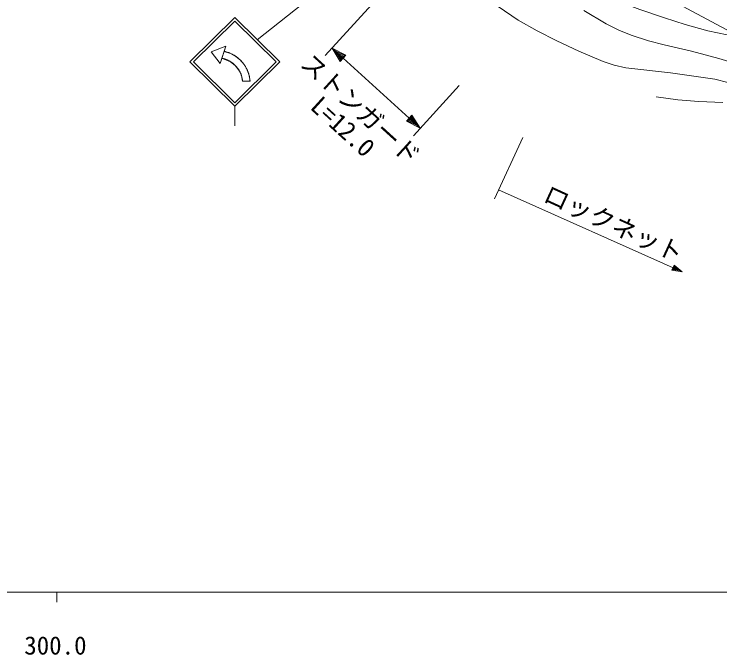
# Model space of a CAD drawing. Units: millimetres, scale not verified. Extents: x 40000 to 680000, y 20000 to 380000.
# Drawn here: x 363711 to 434341, y 198715 to 262851 of the extents above; entities that cross this region are included whole.
import ezdxf
from ezdxf.enums import TextEntityAlignment as Align

# ---------------------------------------------------------------- set-up
doc = ezdxf.new("R2010")
doc.units = ezdxf.units.MM
doc.header["$LTSCALE"] = 1000
for name, color, linetype, lineweight in [('M-BGD', 7, 'Continuous', 13), ('M-STR-HTXT', 7, 'Continuous', 13), ('M-STR-STRC', 7, 'Continuous', 13), ('M-TTL-BAND', 7, 'Continuous', 13)]:
    doc.layers.add(name, color=color, linetype=linetype, lineweight=lineweight)
doc.styles.add('ＭＳ ゴシック', font='')
doc.styles.get('ＭＳ ゴシック').set_extended_font_data('MS Gothic')

msp = doc.modelspace()

# ---------------------------------------------------------------- linework, layer by layer
at = {"layer": 'M-BGD'}
msp.add_line((422764, 267922), (435479, 261053), dxfattribs=at)
for points in [[(411948, 271528), (414803, 269980), (417621, 268317), (419524, 266873), (421488, 265510), (422699, 264817), (424100, 264150), (426342, 263304), (428785, 262494), (430876, 261814), (433137, 261190), (435069, 260771)], [(410222, 265009), (412152, 263597), (414161, 262260), (416067, 261176), (418025, 260182), (420209, 259145), (422672, 258103), (423759, 257751), (424926, 257488), (429409, 256965), (433820, 256332), (435146, 256009)], [(420729, 263204), (422973, 261864), (424226, 261246), (425475, 260739), (427188, 260191), (428773, 259785), (431499, 259153), (434251, 258410), (443511, 255655)], [(427950, 254584), (430131, 254283), (432226, 254100), (434625, 253992)]]:
    msp.add_lwpolyline(points, dxfattribs=at)
at = {"layer": 'M-STR-HTXT'}
for p, q in [((399497, 263810), (394856, 258704)), ((395528, 259444), (396921, 258746)), ((396356, 258124), (395528, 259444)), ((395528, 259444), (404355, 251421)), ((395839, 259162), (396796, 258698)), ((396392, 258254), (395839, 259162)), ((396017, 259000), (396670, 258649)), ((396428, 258383), (396017, 259000)), ((396283, 258758), (396545, 258601)), ((396465, 258512), (396283, 258758)), ((396921, 258746), (396356, 258124)), ((396796, 258698), (396392, 258254)), ((396670, 258649), (396428, 258383)), ((396545, 258601), (396465, 258512)), ((403683, 250681), (408246, 255702)), ((402963, 252120), (403528, 252741)), ((403088, 252168), (403491, 252612)), ((404044, 251704), (403088, 252168)), ((403213, 252216), (403455, 252483)), ((403867, 251865), (403213, 252216)), ((403338, 252265), (403419, 252354)), ((403600, 252108), (403338, 252265)), ((403419, 252354), (403600, 252108)), ((403455, 252483), (403867, 251865)), ((403491, 252612), (404044, 251704)), ((403528, 252741), (404355, 251421)), ((404355, 251421), (402963, 252120)), ((414611, 250510), (411785, 244360)), ((412197, 245257), (430565, 237068)), ((429538, 237223), (429769, 237726)), ((429607, 237279), (429772, 237638)), ((429677, 237334), (429776, 237550)), ((430164, 237247), (429677, 237334)), ((429746, 237390), (429779, 237461)), ((429945, 237344), (429746, 237390)), ((429769, 237726), (430565, 237068)), ((429772, 237638), (430310, 237182)), ((429776, 237550), (430164, 237247)), ((429779, 237461), (429945, 237344)), ((430565, 237068), (429538, 237223)), ((430310, 237182), (429607, 237279))]:
    msp.add_line(p, q, dxfattribs=at)
at = {"layer": 'M-STR-STRC'}
for p, q in [((413712, 280708), (388050, 260280)), ((381297, 258063), (385799, 262497)), ((381651, 258063), (385799, 262148)), ((390300, 258062), (385799, 262497)), ((389947, 258062), (385799, 262148)), ((384892, 259637), (383421, 259081)), ((384892, 259637), (383421, 259081)), ((384892, 259637), (383421, 259081)), ((384892, 259637), (383421, 259081)), ((384892, 259637), (384333, 257914)), ((384892, 259637), (384333, 257914)), ((384333, 257914), (384892, 259637)), ((384726, 259125), (384892, 259637)), ((383421, 259081), (384333, 257914)), ((383421, 259081), (384333, 257914)), ((383421, 259081), (384333, 257914)), ((383421, 259081), (384333, 257914)), ((384726, 259125), (384499, 258425)), ((384726, 259125), (384499, 258425)), ((384726, 259125), (384764, 259116)), ((384820, 259103), (384764, 259116)), ((384876, 259088), (384820, 259103)), ((384932, 259073), (384876, 259088)), ((384988, 259056), (384932, 259073)), ((385043, 259039), (384988, 259056)), ((385098, 259020), (385043, 259039)), ((385153, 259001), (385098, 259020)), ((385207, 258980), (385153, 259001)), ((385261, 258959), (385207, 258980)), ((385315, 258937), (385261, 258959)), ((385368, 258914), (385315, 258937)), ((385420, 258890), (385368, 258914)), ((385473, 258865), (385420, 258890)), ((385525, 258839), (385473, 258865)), ((385576, 258813), (385525, 258839)), ((385627, 258785), (385576, 258813)), ((385677, 258757), (385627, 258785)), ((385727, 258727), (385677, 258757)), ((385777, 258697), (385727, 258727)), ((385825, 258666), (385777, 258697)), ((385874, 258634), (385825, 258666)), ((385921, 258602), (385874, 258634)), ((385968, 258568), (385921, 258602)), ((386015, 258534), (385968, 258568)), ((386061, 258499), (386015, 258534)), ((381297, 258063), (385799, 253628)), ((381651, 258063), (385799, 253976)), ((384333, 257914), (384499, 258425)), ((384503, 258425), (384548, 258416)), ((384548, 258416), (384592, 258406)), ((384592, 258406), (384635, 258395)), ((384635, 258395), (384679, 258384)), ((384679, 258384), (384723, 258372)), ((384723, 258372), (384766, 258359)), ((384766, 258359), (384809, 258345)), ((384809, 258345), (384852, 258331)), ((384852, 258331), (384894, 258316)), ((384894, 258316), (384936, 258300)), ((384936, 258300), (384978, 258284)), ((384978, 258284), (385020, 258267)), ((385020, 258267), (385061, 258249)), ((385061, 258249), (385102, 258230)), ((385102, 258230), (385143, 258211)), ((385143, 258211), (385183, 258191)), ((385183, 258191), (385223, 258170)), ((385223, 258170), (385263, 258149)), ((385263, 258149), (385302, 258127)), ((385302, 258127), (385340, 258104)), ((385340, 258104), (385379, 258080)), ((385379, 258080), (385417, 258056)), ((385417, 258056), (385454, 258032)), ((385454, 258032), (385491, 258006)), ((385491, 258006), (385528, 257980)), ((385528, 257980), (385564, 257954)), ((385564, 257954), (385600, 257926)), ((385600, 257926), (385635, 257899)), ((385635, 257899), (385670, 257870)), ((385670, 257870), (385704, 257841)), ((385704, 257841), (385738, 257812)), ((385738, 257812), (385771, 257781)), ((385799, 253976), (389947, 258062)), ((385799, 253628), (390300, 258062)), ((386106, 258463), (386061, 258499)), ((386151, 258426), (386106, 258463)), ((386195, 258389), (386151, 258426)), ((386238, 258351), (386195, 258389)), ((386281, 258312), (386238, 258351)), ((386323, 258272), (386281, 258312)), ((386364, 258232), (386323, 258272)), ((386404, 258191), (386364, 258232)), ((386444, 258149), (386404, 258191)), ((386483, 258107), (386444, 258149)), ((386521, 258064), (386483, 258107)), ((386559, 258020), (386521, 258064)), ((386596, 257976), (386559, 258020)), ((386631, 257931), (386596, 257976)), ((386667, 257885), (386631, 257931)), ((386701, 257839), (386667, 257885)), ((386734, 257792), (386701, 257839)), ((385771, 257781), (385803, 257751)), ((385803, 257751), (385835, 257719)), ((385835, 257719), (385867, 257687)), ((385867, 257687), (385898, 257655)), ((385898, 257655), (385928, 257622)), ((385928, 257622), (385958, 257589)), ((385958, 257589), (385987, 257555)), ((385987, 257555), (386016, 257520)), ((386016, 257520), (386044, 257485)), ((386044, 257485), (386071, 257450)), ((386071, 257450), (386098, 257414)), ((386098, 257414), (386124, 257378)), ((386124, 257378), (386149, 257341)), ((386149, 257341), (386174, 257304)), ((386174, 257304), (386198, 257266)), ((386198, 257266), (386221, 257228)), ((386221, 257228), (386244, 257190)), ((386244, 257190), (386266, 257151)), ((386266, 257151), (386287, 257112)), ((386287, 257112), (386308, 257072)), ((386767, 257745), (386734, 257792)), ((386799, 257697), (386767, 257745)), ((386830, 257649), (386799, 257697)), ((386860, 257600), (386830, 257649)), ((386889, 257550), (386860, 257600)), ((386917, 257500), (386889, 257550)), ((386945, 257450), (386917, 257500)), ((386971, 257399), (386945, 257450)), ((386997, 257348), (386971, 257399)), ((387022, 257296), (386997, 257348)), ((387046, 257244), (387022, 257296)), ((387068, 257191), (387046, 257244)), ((387090, 257138), (387068, 257191)), ((387111, 257085), (387090, 257138)), ((386308, 257072), (386328, 257032)), ((386328, 257032), (386347, 256992)), ((386347, 256992), (386366, 256952)), ((386366, 256952), (386384, 256911)), ((386384, 256911), (386401, 256870)), ((386401, 256870), (386417, 256828)), ((386417, 256828), (386433, 256787)), ((386433, 256787), (386448, 256745)), ((386448, 256745), (386462, 256702)), ((386462, 256702), (386475, 256660)), ((386475, 256660), (386488, 256617)), ((386488, 256617), (386500, 256574)), ((386500, 256574), (386511, 256531)), ((386511, 256531), (386521, 256488)), ((386521, 256488), (386531, 256444)), ((386531, 256444), (386539, 256401)), ((386539, 256401), (386547, 256357)), ((387131, 257031), (387111, 257085)), ((387151, 256977), (387131, 257031)), ((387169, 256923), (387151, 256977)), ((387186, 256868), (387169, 256923)), ((387202, 256813), (387186, 256868)), ((387217, 256758), (387202, 256813)), ((387232, 256703), (387217, 256758)), ((387245, 256647), (387232, 256703)), ((387257, 256591), (387245, 256647)), ((387268, 256535), (387257, 256591)), ((387279, 256479), (387268, 256535)), ((387288, 256422), (387279, 256479)), ((387296, 256365), (387288, 256422)), ((386547, 256357), (386555, 256313)), ((386555, 256313), (386561, 256269)), ((386561, 256269), (386567, 256225)), ((386567, 256225), (386572, 256181)), ((386572, 256181), (386576, 256137)), ((386576, 256137), (387319, 256138)), ((387319, 256138), (386576, 256137)), ((387304, 256309), (387296, 256365)), ((387310, 256252), (387304, 256309)), ((387315, 256195), (387310, 256252)), ((387319, 256138), (387315, 256195)), ((385799, 253628), (385799, 251657))]:
    msp.add_line(p, q, dxfattribs=at)
for points in [[(387319, 256138), (387227, 256721), (387030, 257278), (386735, 257792), (386351, 258245), (385890, 258623), (385369, 258913), (384726, 259125)], [(386576, 256137), (386458, 256715), (386208, 257251), (385839, 257715), (385372, 258084), (384499, 258426)]]:
    msp.add_lwpolyline(points, dxfattribs=at)
at = {"layer": 'M-TTL-BAND'}
for p, q in [((40000, 205000), (579000, 205000)), ((368000, 205000), (368000, 204000))]:
    msp.add_line(p, q, dxfattribs=at)

# ---------------------------------------------------------------- texts
at = {"layer": 'M-STR-HTXT', "style": 'ＭＳ ゴシック'}
for s, rotation, p in [('ストンガード', 317.7, (391867, 257319)), ('L=12.0', 317.7, (392863, 253028)), ('ロックネット', 335.428, (416279, 243667))]:
    msp.add_text(s, height=1833, rotation=rotation, dxfattribs=at).set_placement(p, align=Align.BOTTOM_LEFT)
at = {"layer": 'M-TTL-BAND', "style": 'ＭＳ ゴシック'}
msp.add_text('300.0', height=1833, dxfattribs=at).set_placement((367844, 198195), align=Align.BOTTOM_CENTER)

doc.saveas('drawing.dxf')
